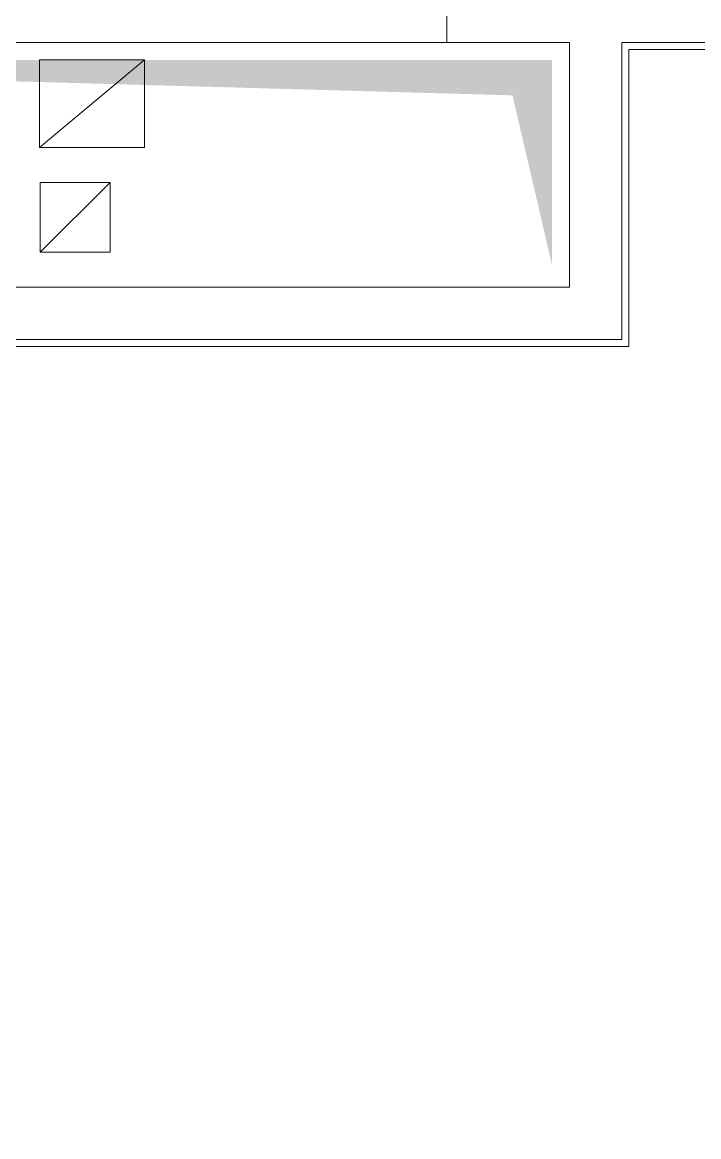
# Model space of a CAD drawing. Extents: x -1073 to 35213, y -1180 to 6950.
# Drawn here: x 10274.4 to 10467.8, y 3229.5 to 3548.3 of the extents above; entities that cross this region are included whole.
import ezdxf

# ---------------------------------------------------------------- set-up
doc = ezdxf.new("R2010")
doc.units = 0
doc.header["$LTSCALE"] = 25
doc.layers.get('0').update_dxf_attribs({"color": 9, "lineweight": 9})
for name, color, linetype, lineweight in [('00', 9, 'Continuous', 9), ('01', 9, 'Continuous', 9), ('06D', 9, 'Continuous', 9), ('09D', 9, 'Continuous', 9), ('14', 9, 'Continuous', 9)]:
    doc.layers.add(name, color=color, linetype=linetype, lineweight=lineweight)

# ---------------------------------------------------------------- blocks, each defined once
blk = doc.blocks.new('p-1.mekanik_cihaz')
for p, q in [((2883.49, -339.99), (2913.49, -314.99)), ((2883.69, -370), (2903.69, -350))]:
    blk.add_line(p, q)
for points in [[(2913.49, -314.99), (2883.49, -314.99), (2883.49, -339.99), (2913.49, -339.99)], [(2903.69, -370), (2903.69, -350), (2883.69, -350), (2883.69, -370)]]:
    blk.add_lwpolyline(points, close=True)

msp = doc.modelspace()

# ---------------------------------------------------------------- linework, layer by layer
at = {"layer": '00'}
for points in [[(9795.84, 3192.5), (9795.84, 3542.5), (9815.84, 3542.5), (9815.84, 3472.5), (10025.84, 3472.5), (10025.84, 3542.5), (10045.84, 3542.5), (10045.84, 3472.5), (10430.84, 3472.5), (10430.84, 3542.5), (10395.84, 3542.5), (10395.84, 3557.5), (10397.84, 3557.5), (10397.84, 3557.5), (10397.84, 3557.5), (10397.84, 3557.5), (10530.84, 3557.5), (10530.84, 3542.5)], [(10530.84, 3542.5), (10445.84, 3542.5), (10445.84, 3457.5), (9815.84, 3457.5), (9815.84, 3337.5), (9815.84, 3337.5), (9815.84, 3322.5), (9815.84, 3322.5), (9815.84, 3192.5)]]:
    msp.add_lwpolyline(points, dxfattribs=at)
at = {"layer": '01'}
for points in [[(10395.84, 3852.5), (9845.84, 3852.5), (9845.84, 3582.5), (10395.84, 3582.5), (10395.84, 3542.5), (9795.84, 3542.5), (9795.84, 3892.5), (10395.84, 3892.5)], [(10395.84, 3892.5), (9795.84, 3892.5), (9795.84, 3542.5), (10395.84, 3542.5), (10395.84, 3582.5), (9845.84, 3582.5), (9845.84, 3852.5), (10395.84, 3852.5)]]:
    msp.add_lwpolyline(points, close=True, dxfattribs=at)
at = {"layer": '06D'}
for points in [[(10279.33, 3512.51), (10309.33, 3512.51), (10309.33, 3537.51), (10279.33, 3537.51)], [(10279.53, 3502.5), (10299.53, 3502.5), (10299.53, 3482.5), (10279.53, 3482.5)]]:
    msp.add_lwpolyline(points, close=True, dxfattribs=at)
for points in [[(10279.33, 3512.51), (10309.33, 3537.51)], [(10279.53, 3482.5), (10299.53, 3502.5)]]:
    msp.add_lwpolyline(points, dxfattribs=at)
at = {"layer": '09D'}
msp.add_solid([(10425.84, 3479.05), (10425.84, 3537.5), (10414.59, 3527.39), (10055.84, 3537.5)], dxfattribs=at)
at = {"layer": '14'}
msp.add_lwpolyline([(9847.84, 3584.5), (10378.84, 3584.5), (10378.84, 3729.5), (10397.84, 3729.5), (10397.84, 3559.5), (10397.84, 3559.5), (10397.84, 3559.5), (10397.84, 3559.5), (10397.84, 3559.5), (10532.84, 3559.5), (10532.84, 3540.5), (10447.84, 3540.5), (10447.84, 3455.5), (9817.84, 3455.5)], dxfattribs=at)

# ---------------------------------------------------------------- block references
at = {"layer": '06D'}
msp.add_blockref('p-1.mekanik_cihaz', (7395.84, 3852.5), dxfattribs=at)

doc.saveas('drawing.dxf')
